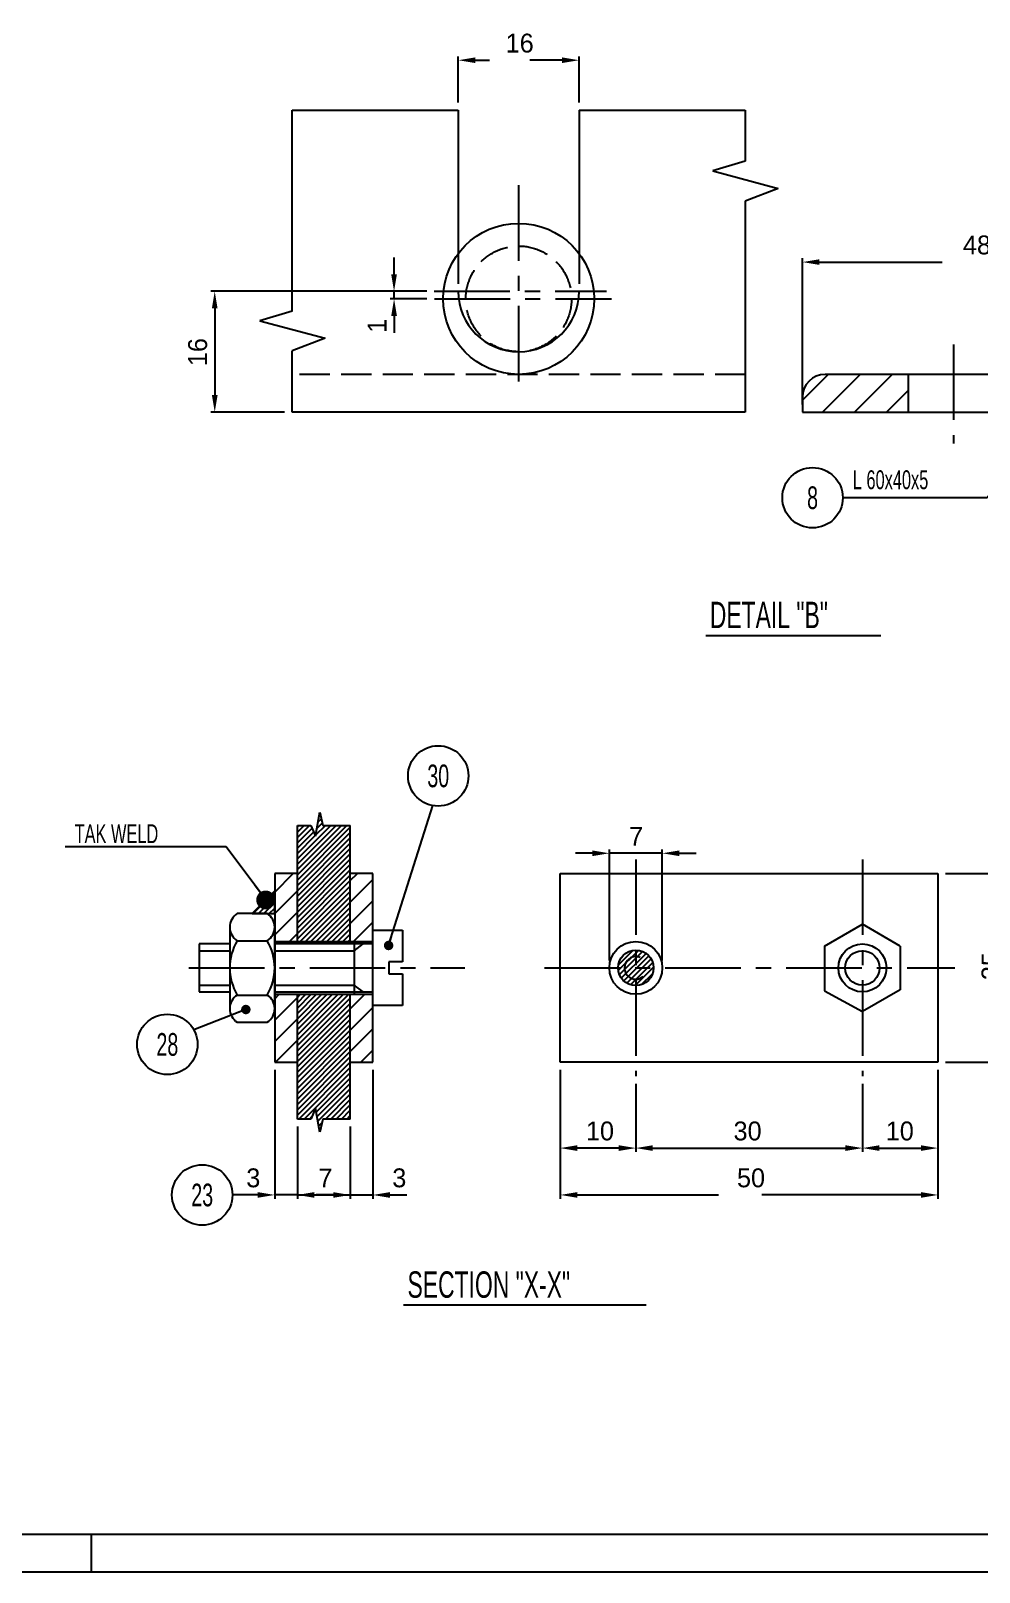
# Model space of a CAD drawing. Extents: x 0 to 8410, y 0 to 5940.
# Drawn here: x 2020 to 3276, y 0 to 2042 of the extents above; entities that cross this region are included whole.
import ezdxf
from ezdxf.enums import TextEntityAlignment as Align

# ---------------------------------------------------------------- set-up
doc = ezdxf.new("R2010")
doc.units = 0
doc.header["$LTSCALE"] = 10
doc.header["$MEASUREMENT"] = 0
doc.linetypes.add('ASSI', pattern=[16, 10, -2, 2, -2])
doc.linetypes.add('TRATTEGGIO', pattern=[5.5, 4, -1.5])
for name, color, linetype in [('P-126D', 7, 'Continuous'), ('P-2E91', 7, 'Continuous'), ('P-606E', 7, 'Continuous')]:
    doc.layers.add(name, color=color, linetype=linetype)
doc.dimstyles.new('PD10_0553N10101510_01_00411476260', dxfattribs={"dimscale": 10, "dimtxt": 2.5, "dimasz": 2.25, "dimexe": 0.4999999999999999, "dimexo": 0.9999999999999999, "dimgap": 0.9999999999999999, "dimtad": 1, "dimlfac": 0.1, "dimdsep": 46, "dimtxsty": 'Standard', "dimblk1": 'NONE', "dimblk2": 'NONE', "dimsah": 1, "dimcen": 0, "dimclrd": 6, "dimclre": 6, "dimclrt": 2, "dimazin": 2, "dimtfac": 1, "dimtdec": 4, "dimtmove": 0, "dimatfit": 3, "dimldrblk": 'DOT', "dimfxl": 0, "dimtvp": 0.9999999999999999, "dimtolj": 1, "dimtzin": 0, "dimarcsym": 0})
doc.dimstyles.new('PD10_0553N13131510_01_00411476260', dxfattribs={"dimscale": 10, "dimtxt": 2.5, "dimasz": 2.25, "dimexe": 0.4999999999999999, "dimexo": 0.9999999999999999, "dimgap": 0.9999999999999999, "dimtad": 1, "dimlfac": 0.1, "dimdsep": 46, "dimtxsty": 'Standard', "dimsah": 1, "dimcen": 0, "dimclrd": 6, "dimclre": 6, "dimclrt": 2, "dimazin": 2, "dimtfac": 1, "dimtdec": 4, "dimtmove": 0, "dimatfit": 3, "dimldrblk": 'DOT', "dimfxl": 0, "dimtvp": 0.9999999999999999, "dimtolj": 1, "dimtzin": 0, "dimarcsym": 0})
doc.dimstyles.get("Standard").update_dxf_attribs({"dimtxt": 0.18, "dimasz": 0.18, "dimexe": 0.18, "dimexo": 0.0625, "dimgap": 0.09, "dimtad": 0, "dimtih": 1, "dimtoh": 1, "dimdec": 4, "dimzin": 0, "dimdsep": 46, "dimtxsty": 'Standard', "dimcen": 0.09, "dimadec": 0, "dimazin": 0, "dimtfac": 1, "dimtdec": 4, "dimtofl": 0, "dimtmove": 0, "dimatfit": 3, "dimfxl": 0, "dimtolj": 1, "dimtzin": 0, "dimarcsym": 0})
pattern_1 = [(45, (-104224.1976885671, -17051.599836), (-3.535533905932737, 3.535533905932738), [])]
pattern_2 = [(45, (-104224.1976885671, -17051.599836), (-14.14213562373095, 14.14213562373095), [])]

# ---------------------------------------------------------------- blocks, each defined once
blk = doc.blocks.new('*D8')
at = {"layer": 'Defpoints', "color": 0, "linetype": 'Continuous'}
for p in [(3521.466055638113, 1735.233199816706), (3521.466055638113, 1586.483369515809), (3041.466055638113, 1536.483369515809)]:
    blk.add_point(p, dxfattribs=at)
at = {"layer": 'P-126D', "color": 6, "linetype": 'Continuous', "lineweight": -2}
for p, q in [((3041.466055638113, 1546.483369515809), (3041.466055638113, 1740.233199816706)), ((3521.466055638113, 1596.483369515809), (3521.466055638113, 1740.233199816706)), ((3063.966055638113, 1735.233199816706), (3226.349221897242, 1735.233199816706)), ((3498.966055638113, 1735.233199816706), (3288.015919397254, 1735.233199816706))]:
    blk.add_line(p, q, dxfattribs=at)
at = {"layer": 'P-126D', "color": 6, "linetype": 'Continuous'}
for points in [[(3063.966055638113, 1738.983199816706), (3063.966055638113, 1731.483199816706), (3041.466055638113, 1735.233199816706)], [(3498.966055638113, 1738.983199816706), (3498.966055638113, 1731.483199816706), (3521.466055638113, 1735.233199816706)]]:
    blk.add_solid(points, dxfattribs=at)
at = {"layer": 'P-126D', "color": 2, "linetype": 'Continuous', "insert": (3272.583493476515, 1757.733199816706), "char_height": 25, "attachment_point": 5, "rotation": 0.057295779513082}
blk.add_mtext('\\A1;48', dxfattribs=at)
blk = doc.blocks.new('_Dot')
at = {"color": 0, "linetype": 'ByBlock', "lineweight": -2}
blk.add_line((-0.5, 0), (-1, 0), dxfattribs=at)
at = {"color": 0, "linetype": 'ByBlock', "const_width": 0.5}
blk.add_lwpolyline([(-0.25, 0, 1), (0.25, 0, 1)], format="xyb", close=True, dxfattribs=at)
blk = doc.blocks.new('*D16')
at = {"layer": 'Defpoints', "color": 0, "linetype": 'Continuous'}
for p in [(2500.826945489112, 1696.48336951582), (2554.112281998008, 1696.48336951582), (2554.371827372917, 1686.48336951582)]:
    blk.add_point(p, dxfattribs=at)
at = {"layer": 'P-126D', "color": 6, "linetype": 'Continuous', "lineweight": -2}
for p, q in [((2500.826945489112, 1718.98336951582), (2500.826945489112, 1741.48336951582)), ((2544.112281998008, 1696.48336951582), (2495.826945489112, 1696.48336951582)), ((2500.826945489112, 1686.48336951582), (2500.826945489112, 1696.48336951582)), ((2544.371827372917, 1686.48336951582), (2495.826945489112, 1686.48336951582)), ((2500.826945489112, 1663.98336951582), (2500.826945489112, 1641.48336951582))]:
    blk.add_line(p, q, dxfattribs=at)
at = {"layer": 'P-126D', "color": 6, "linetype": 'Continuous'}
for points in [[(2497.076945489112, 1718.98336951582), (2504.576945489112, 1718.98336951582), (2500.826945489112, 1696.48336951582)], [(2497.076945489112, 1663.98336951582), (2504.576945489112, 1663.98336951582), (2500.826945489112, 1686.48336951582)]]:
    blk.add_solid(points, dxfattribs=at)
at = {"layer": 'P-126D', "color": 2, "linetype": 'Continuous', "insert": (2478.326945489112, 1650.856156693819), "char_height": 25, "attachment_point": 5, "rotation": 89.99999846476551}
blk.add_mtext('\\A1;1', dxfattribs=at)
blk = doc.blocks.new('*D17')
at = {"layer": 'Defpoints', "color": 0, "linetype": 'Continuous'}
for p in [(2745.795408447419, 2002.595170960816), (2585.795408447419, 1936.48336951582), (2745.795408447419, 1936.48336951582)]:
    blk.add_point(p, dxfattribs=at)
at = {"layer": 'P-126D', "color": 6, "linetype": 'Continuous', "lineweight": -2}
for p, q in [((2585.795408447419, 1946.48336951582), (2585.795408447419, 2007.595170960816)), ((2608.295408447419, 2002.595170960816), (2627.148490592651, 2002.595170960816)), ((2723.295408447419, 2002.595170960816), (2680.481850592662, 2002.595170960816)), ((2745.795408447419, 1946.48336951582), (2745.795408447419, 2007.595170960816))]:
    blk.add_line(p, q, dxfattribs=at)
at = {"layer": 'P-126D', "color": 6, "linetype": 'Continuous'}
for points in [[(2608.295408447419, 2006.345170960816), (2608.295408447419, 1998.845170960816), (2585.795408447419, 2002.595170960816)], [(2723.295408447419, 2006.345170960816), (2723.295408447419, 1998.845170960816), (2745.795408447419, 2002.595170960816)]]:
    blk.add_solid(points, dxfattribs=at)
at = {"layer": 'P-126D', "color": 2, "linetype": 'Continuous', "insert": (2667.132759255313, 2025.095170960816), "char_height": 25, "attachment_point": 5, "rotation": 0.057295779513082}
blk.add_mtext('\\A1;16', dxfattribs=at)
blk = doc.blocks.new('*D18')
at = {"layer": 'Defpoints', "color": 0, "linetype": 'Continuous'}
for p in [(2554.112281998008, 1696.48336951582), (2263.381158347518, 1536.48336951582), (2365.795408447419, 1536.48336951582)]:
    blk.add_point(p, dxfattribs=at)
at = {"layer": 'P-126D', "color": 6, "linetype": 'Continuous', "lineweight": -2}
for p, q in [((2544.112281998008, 1696.48336951582), (2258.381158347518, 1696.48336951582)), ((2263.381158347518, 1673.98336951582), (2263.381158347518, 1558.98336951582)), ((2355.795408447419, 1536.48336951582), (2258.381158347518, 1536.48336951582))]:
    blk.add_line(p, q, dxfattribs=at)
at = {"layer": 'P-126D', "color": 6, "linetype": 'Continuous'}
for points in [[(2259.631158347518, 1673.98336951582), (2267.131158347518, 1673.98336951582), (2263.381158347518, 1696.48336951582)], [(2259.631158347518, 1558.98336951582), (2267.131158347518, 1558.98336951582), (2263.381158347518, 1536.48336951582)]]:
    blk.add_solid(points, dxfattribs=at)
at = {"layer": 'P-126D', "color": 2, "linetype": 'Continuous', "insert": (2240.881158347518, 1615.960221463818), "char_height": 25, "attachment_point": 5, "rotation": 89.99999846476551}
blk.add_mtext('\\A1;16', dxfattribs=at)
blk = doc.blocks.new('*D105')
at = {"layer": 'Defpoints', "color": 0, "linetype": 'Continuous'}
for p in [(2720.919306467607, 675.3649282240331), (3220.919306467607, 675.3649282240331), (3220.919306467607, 499.6233604482295)]:
    blk.add_point(p, dxfattribs=at)
at = {"layer": 'P-2E91', "color": 6, "linetype": 'Continuous', "lineweight": -2}
for p, q in [((2720.919306467607, 665.3649282240331), (2720.919306467607, 494.6233604482295)), ((3220.919306467607, 665.3649282240331), (3220.919306467607, 494.6233604482295)), ((2743.419306467607, 499.6233604482295), (2930.332201910907, 499.6233604482295)), ((3198.419306467607, 499.6233604482295), (2987.832230660919, 499.6233604482295))]:
    blk.add_line(p, q, dxfattribs=at)
at = {"layer": 'P-2E91', "color": 6, "linetype": 'Continuous'}
for points in [[(2743.419306467607, 503.3733604482295), (2743.419306467607, 495.8733604482295), (2720.919306467607, 499.6233604482295)], [(3198.419306467607, 503.3733604482295), (3198.419306467607, 495.8733604482295), (3220.919306467607, 499.6233604482295)]]:
    blk.add_solid(points, dxfattribs=at)
at = {"layer": 'P-2E91', "color": 2, "linetype": 'Continuous', "insert": (2973.441472033708, 522.1233604482331), "char_height": 25, "attachment_point": 5, "rotation": 0.057295779513082}
blk.add_mtext('\\A1;50', dxfattribs=at)
blk = doc.blocks.new('*D106')
at = {"layer": 'Defpoints', "color": 0, "linetype": 'Continuous'}
for p in [(3220.919306467607, 925.3649282240331), (3313.78405503332, 925.3649282240331), (3220.919306467607, 675.3649282240331)]:
    blk.add_point(p, dxfattribs=at)
at = {"layer": 'P-2E91', "color": 6, "linetype": 'Continuous', "lineweight": -2}
for p, q in [((3230.919306467607, 925.3649282240331), (3318.78405503332, 925.3649282240331)), ((3313.78405503332, 697.8649282240331), (3313.78405503332, 902.8649282240331)), ((3230.919306467607, 675.3649282240331), (3318.78405503332, 675.3649282240331))]:
    blk.add_line(p, q, dxfattribs=at)
at = {"layer": 'P-2E91', "color": 6, "linetype": 'Continuous'}
for points in [[(3310.03405503332, 902.8649282240331), (3317.53405503332, 902.8649282240331), (3313.78405503332, 925.3649282240331)], [(3310.03405503332, 697.8649282240331), (3317.53405503332, 697.8649282240331), (3313.78405503332, 675.3649282240331)]]:
    blk.add_solid(points, dxfattribs=at)
at = {"layer": 'P-2E91', "color": 2, "linetype": 'Continuous', "insert": (3291.284055033306, 802.6527181602323), "char_height": 25, "attachment_point": 5, "rotation": 89.99999846476551}
blk.add_mtext('\\A1;25', dxfattribs=at)
blk = doc.blocks.new('*D107')
at = {"layer": 'Defpoints', "color": 0, "linetype": 'Continuous'}
for p in [(2720.919306467607, 675.3649282240331), (2820.919306467607, 656.794640125212), (2720.919306467607, 561.7041596504023)]:
    blk.add_point(p, dxfattribs=at)
at = {"layer": 'P-2E91', "color": 6, "linetype": 'Continuous', "lineweight": -2}
for p, q in [((2720.919306467607, 665.3649282240331), (2720.919306467607, 556.7041596504023)), ((2820.919306467607, 646.794640125212), (2820.919306467607, 556.7041596504023)), ((2798.419306467607, 561.7041596504023), (2743.419306467607, 561.7041596504023))]:
    blk.add_line(p, q, dxfattribs=at)
at = {"layer": 'P-2E91', "color": 6, "linetype": 'Continuous'}
for points in [[(2743.419306467607, 565.4541596504023), (2743.419306467607, 557.9541596504023), (2720.919306467607, 561.7041596504023)], [(2798.419306467607, 565.4541596504023), (2798.419306467607, 557.9541596504023), (2820.919306467607, 561.7041596504023)]]:
    blk.add_solid(points, dxfattribs=at)
at = {"layer": 'P-2E91', "color": 2, "linetype": 'Continuous', "insert": (2773.446694368613, 584.2041596504023), "char_height": 25, "attachment_point": 5}
blk.add_mtext('\\A1;10', dxfattribs=at)
blk = doc.blocks.new('*D108')
at = {"layer": 'Defpoints', "color": 0, "linetype": 'Continuous'}
for p in [(3220.919306467607, 675.3649282240331), (3120.919306467607, 656.794640125212), (3220.919306467607, 561.7041596504023)]:
    blk.add_point(p, dxfattribs=at)
at = {"layer": 'P-2E91', "color": 6, "linetype": 'Continuous', "lineweight": -2}
for p, q in [((3220.919306467607, 665.3649282240331), (3220.919306467607, 556.7041596504023)), ((3120.919306467607, 646.794640125212), (3120.919306467607, 556.7041596504023)), ((3143.419306467607, 561.7041596504023), (3198.419306467607, 561.7041596504023))]:
    blk.add_line(p, q, dxfattribs=at)
at = {"layer": 'P-2E91', "color": 6, "linetype": 'Continuous'}
for points in [[(3143.419306467607, 565.4541596504023), (3143.419306467607, 557.9541596504023), (3120.919306467607, 561.7041596504023)], [(3198.419306467607, 565.4541596504023), (3198.419306467607, 557.9541596504023), (3220.919306467607, 561.7041596504023)]]:
    blk.add_solid(points, dxfattribs=at)
at = {"layer": 'P-2E91', "color": 2, "linetype": 'Continuous', "insert": (3170.406025794713, 584.2041596504023), "char_height": 25, "attachment_point": 5}
blk.add_mtext('\\A1;10', dxfattribs=at)
blk = doc.blocks.new('*D109')
at = {"layer": 'Defpoints', "color": 0, "linetype": 'Continuous'}
for p in [(2820.919306467607, 656.794640125212), (3120.919306467607, 656.794640125212), (3120.919306467607, 561.7041596504023)]:
    blk.add_point(p, dxfattribs=at)
at = {"layer": 'P-2E91', "color": 6, "linetype": 'Continuous', "lineweight": -2}
for p, q in [((2820.919306467607, 646.794640125212), (2820.919306467607, 556.7041596504023)), ((3120.919306467607, 646.794640125212), (3120.919306467607, 556.7041596504023)), ((2843.419306467607, 561.7041596504023), (3098.419306467607, 561.7041596504023))]:
    blk.add_line(p, q, dxfattribs=at)
at = {"layer": 'P-2E91', "color": 6, "linetype": 'Continuous'}
for points in [[(2843.419306467607, 565.4541596504023), (2843.419306467607, 557.9541596504023), (2820.919306467607, 561.7041596504023)], [(3098.419306467607, 565.4541596504023), (3098.419306467607, 557.9541596504023), (3120.919306467607, 561.7041596504023)]]:
    blk.add_solid(points, dxfattribs=at)
at = {"layer": 'P-2E91', "color": 2, "linetype": 'Continuous', "insert": (2968.896136177616, 584.2041596504023), "char_height": 25, "attachment_point": 5}
blk.add_mtext('\\A1;30', dxfattribs=at)
blk = doc.blocks.new('*D110')
at = {"layer": 'Defpoints', "color": 0, "linetype": 'Continuous'}
for p in [(2342.783483738414, 675.3649282240331), (2372.783483738414, 600.2141228900218), (2342.783483738414, 499.6233604482331)]:
    blk.add_point(p, dxfattribs=at)
at = {"layer": 'P-2E91', "color": 6, "linetype": 'Continuous', "lineweight": -2}
for p, q in [((2342.783483738414, 665.3649282240331), (2342.783483738414, 494.6233604482331)), ((2372.783483738414, 590.2141228900218), (2372.783483738414, 494.6233604482331)), ((2320.283483738414, 499.6233604482331), (2297.783483738414, 499.6233604482331)), ((2372.783483738414, 499.6233604482331), (2342.783483738414, 499.6233604482331)), ((2395.283483738414, 499.6233604482331), (2417.783483738414, 499.6233604482331))]:
    blk.add_line(p, q, dxfattribs=at)
at = {"layer": 'P-2E91', "color": 6, "linetype": 'Continuous'}
for points in [[(2320.283483738414, 503.3733604482331), (2320.283483738414, 495.8733604482331), (2342.783483738414, 499.6233604482331)], [(2395.283483738414, 503.3733604482331), (2395.283483738414, 495.8733604482331), (2372.783483738414, 499.6233604482331)]]:
    blk.add_solid(points, dxfattribs=at)
at = {"layer": 'P-2E91', "color": 2, "linetype": 'Continuous', "insert": (2314.429867800616, 522.1233604482331), "char_height": 25, "attachment_point": 5}
blk.add_mtext('\\A1;3', dxfattribs=at)
blk = doc.blocks.new('*D111')
at = {"layer": 'Defpoints', "color": 0, "linetype": 'Continuous'}
for p in [(2472.783483738414, 675.3649282240331), (2442.783483738414, 600.2141228900218), (2472.783483738414, 499.6233604482331)]:
    blk.add_point(p, dxfattribs=at)
at = {"layer": 'P-2E91', "color": 6, "linetype": 'Continuous', "lineweight": -2}
for p, q in [((2472.783483738414, 665.3649282240331), (2472.783483738414, 494.6233604482331)), ((2442.783483738414, 590.2141228900218), (2442.783483738414, 494.6233604482331)), ((2420.283483738414, 499.6233604482331), (2397.783483738414, 499.6233604482331)), ((2442.783483738414, 499.6233604482331), (2472.783483738414, 499.6233604482331)), ((2495.283483738414, 499.6233604482331), (2517.783483738414, 499.6233604482331))]:
    blk.add_line(p, q, dxfattribs=at)
at = {"layer": 'P-2E91', "color": 6, "linetype": 'Continuous'}
for points in [[(2420.283483738414, 503.3733604482331), (2420.283483738414, 495.8733604482331), (2442.783483738414, 499.6233604482331)], [(2495.283483738414, 503.3733604482331), (2495.283483738414, 495.8733604482331), (2472.783483738414, 499.6233604482331)]]:
    blk.add_solid(points, dxfattribs=at)
at = {"layer": 'P-2E91', "color": 2, "linetype": 'Continuous', "insert": (2507.73896392071, 522.1233604482331), "char_height": 25, "attachment_point": 5}
blk.add_mtext('\\A1;3', dxfattribs=at)
blk = doc.blocks.new('*D112')
at = {"layer": 'Defpoints', "color": 0, "linetype": 'Continuous'}
for p in [(2372.783483738414, 600.2141228900218), (2442.783483738414, 600.2141228900218), (2442.783483738414, 499.6233604482331)]:
    blk.add_point(p, dxfattribs=at)
at = {"layer": 'P-2E91', "color": 6, "linetype": 'Continuous', "lineweight": -2}
for p, q in [((2372.783483738414, 590.2141228900218), (2372.783483738414, 494.6233604482331)), ((2442.783483738414, 590.2141228900218), (2442.783483738414, 494.6233604482331)), ((2372.783483738414, 499.6233604482331), (2442.783483738414, 499.6233604482331))]:
    blk.add_line(p, q, dxfattribs=at)
at = {"layer": 'P-2E91', "color": 2, "linetype": 'Continuous', "insert": (2409.960525766917, 522.1233604482331), "char_height": 25, "attachment_point": 5}
blk.add_mtext('\\A1;7', dxfattribs=at)
blk = doc.blocks.new('_None')
blk = doc.blocks.new('*D113')
at = {"layer": 'Defpoints', "color": 0, "linetype": 'Continuous'}
for p in [(2785.919306467607, 952.16380718441), (2785.919306467607, 800.3649282240331), (2855.919306467607, 800.3649282240331)]:
    blk.add_point(p, dxfattribs=at)
at = {"layer": 'P-2E91', "color": 6, "linetype": 'Continuous', "lineweight": -2}
for p, q in [((2763.419306467607, 952.16380718441), (2740.919306467607, 952.16380718441)), ((2785.919306467607, 810.3649282240331), (2785.919306467607, 957.16380718441)), ((2855.919306467607, 952.16380718441), (2785.919306467607, 952.16380718441)), ((2855.919306467607, 810.3649282240331), (2855.919306467607, 957.16380718441)), ((2878.419306467607, 952.16380718441), (2900.919306467607, 952.16380718441))]:
    blk.add_line(p, q, dxfattribs=at)
at = {"layer": 'P-2E91', "color": 6, "linetype": 'Continuous'}
for points in [[(2763.419306467607, 955.91380718441), (2763.419306467607, 948.41380718441), (2785.919306467607, 952.16380718441)], [(2878.419306467607, 955.91380718441), (2878.419306467607, 948.41380718441), (2855.919306467607, 952.16380718441)]]:
    blk.add_solid(points, dxfattribs=at)
at = {"layer": 'P-2E91', "color": 2, "linetype": 'Continuous', "insert": (2821.391117863313, 974.66380718441), "char_height": 25, "attachment_point": 5, "rotation": 0.057295779513082}
blk.add_mtext('\\A1;7', dxfattribs=at)

msp = doc.modelspace()

# ---------------------------------------------------------------- hatches: boundary and pattern name
at = {"layer": 'P-126D', "linetype": 'Continuous'}
h = msp.add_hatch(dxfattribs=at)
h.set_pattern_fill('_U', color=6, scale=30, angle=45, style=0, pattern_type=0)
h.set_pattern_definition([(45, (-121682.9271080851, -20160.73670884938), (-21.21320343559642, 21.21320343559643), [])])
edge = h.paths.add_edge_path()
edge.add_line((3041.466055638113, 1536.483369515809), (3181.466055638113, 1536.483369515818))
edge.add_line((3181.466055638113, 1536.48336951582), (3181.466055638113, 1586.48336951581))
edge.add_line((3181.466055638113, 1586.483369515809), (3071.466055638113, 1586.483369515809))
edge.add_arc((3071.466055638113, 1556.483369515809), 30, 90, 180)
edge.add_line((3041.466055638113, 1556.483369515809), (3041.466055638113, 1536.483369515809))
at = {"layer": 'P-2E91', "linetype": 'Continuous'}
h = msp.add_hatch(dxfattribs=at)
h.set_pattern_fill('_U', color=6, scale=5, angle=45, style=0, pattern_type=0)
h.set_pattern_definition(pattern_1)
h.paths.add_polyline_path([(2442.783483738414, 835.3649282240331), (2372.783483738414, 835.3649282240331), (2372.783483738414, 989.059742581223), (2390.769848126511, 989.059742581223), (2396.948500788523, 974.8181374879132), (2402.651872476519, 1006.661962743521), (2406.454120267503, 989.059742581223), (2442.783483738414, 989.059742581223)])
h = msp.add_hatch(dxfattribs=at)
h.set_pattern_fill('_U', color=6, scale=20, angle=45, style=0, pattern_type=0)
h.set_pattern_definition(pattern_2)
h.paths.add_polyline_path([(2372.783483738414, 925.3649282240331), (2372.783483738414, 835.3649282240331), (2342.783483738414, 835.3649282240331), (2342.783483738414, 925.3649282240331)])
h = msp.add_hatch(dxfattribs=at)
h.set_pattern_fill('_U', color=6, scale=20, angle=45, style=0, pattern_type=0)
h.set_pattern_definition(pattern_2)
h.paths.add_polyline_path([(2442.783483738414, 835.3649282240331), (2472.783483738414, 835.3649282240331), (2472.783483738414, 925.3649282240331), (2442.783483738414, 925.3649282240331)])
h = msp.add_hatch(dxfattribs=at)
h.set_pattern_fill('_U', color=6, scale=5, angle=45, style=0, pattern_type=0)
h.set_pattern_definition(pattern_1)
h.paths.add_polyline_path([(2342.783483738414, 872.3149282240338), (2342.783483738414, 902.3149282240338), (2312.783483738414, 872.3149282240338)])
h = msp.add_hatch(dxfattribs=at)
h.set_pattern_fill('_U', color=6, scale=5, angle=45, style=0, pattern_type=0)
h.set_pattern_definition(pattern_1)
edge = h.paths.add_edge_path()
edge.add_arc((2820.919306467607, 800.3649282240331), 23.50000000000364, 0, 360)
h = msp.add_hatch(dxfattribs=at)
h.set_pattern_fill('_U', color=6, scale=20, angle=45, style=0, pattern_type=0)
h.set_pattern_definition(pattern_2)
h.paths.add_polyline_path([(2342.783483738414, 765.3649282240331), (2372.783483738414, 765.3649282240331), (2372.783483738414, 675.3649282240331), (2342.783483738414, 675.3649282240331)])
h = msp.add_hatch(dxfattribs=at)
h.set_pattern_fill('_U', color=6, scale=5, angle=45, style=0, pattern_type=0)
h.set_pattern_definition(pattern_1)
h.paths.add_polyline_path([(2390.769848126511, 600.2141228900218), (2372.783483738414, 600.2141228900218), (2372.783483738414, 765.3649282240331), (2442.783483738414, 765.3649282240331), (2442.783483738414, 600.2141228900218), (2406.454120267503, 600.2141228900218), (2402.651872476519, 582.6119027277236), (2396.948500788523, 614.4557279833243)])
h = msp.add_hatch(dxfattribs=at)
h.set_pattern_fill('_U', color=6, scale=20, angle=45, style=0, pattern_type=0)
h.set_pattern_definition(pattern_2)
h.paths.add_polyline_path([(2442.783483738414, 675.3649282240331), (2442.783483738414, 765.3649282240331), (2472.783483738414, 765.3649282240331), (2472.783483738414, 675.3649282240331)])

# ---------------------------------------------------------------- linework, layer by layer
at = {"layer": 'P-126D', "color": 6, "linetype": 'Continuous'}
for p, q in [((2365.795408447419, 1670.356320629809), (2365.795408447419, 1936.48336951582)), ((2965.795408447419, 1936.48336951582), (2965.795408447419, 1868.77377187982)), ((2965.795408447419, 1868.77377187982), (2923.088234347917, 1855.889521798832)), ((2923.088234347917, 1855.889521798832), (3009.412709891723, 1832.697871652832)), ((3009.412709891723, 1832.697871652832), (2965.795408447419, 1815.948346546818)), ((2965.795408447419, 1815.948346546818), (2965.795408447419, 1536.48336951582)), ((2365.795408447419, 1670.356320629809), (2323.088234347917, 1657.472070548818)), ((2323.088234347917, 1657.472070548818), (2409.412709891723, 1634.280420402818)), ((2409.412709891723, 1634.280420402818), (2365.795408447419, 1617.530895296819)), ((2365.795408447419, 1536.48336951582), (2365.795408447419, 1617.530895296819))]:
    msp.add_line(p, q, dxfattribs=at)
at = {"layer": 'P-126D', "color": 4, "linetype": 'Continuous'}
for p, q in [((2365.795408447419, 1936.48336951582), (2585.795408447419, 1936.48336951582)), ((2585.795408447419, 1936.48336951582), (2585.795408447419, 1746.48336951582)), ((2745.795408447419, 1936.48336951582), (2965.795408447419, 1936.48336951582)), ((2745.795408447419, 1936.48336951582), (2745.795408447419, 1746.48336951582)), ((3531.466055638113, 1586.483369515809), (3071.466055638113, 1586.483369515809)), ((3181.466055638113, 1586.483369515809), (3181.466055638113, 1536.48336951582)), ((3041.466055638113, 1556.483369515809), (3041.466055638113, 1536.483369515809)), ((2965.795408447419, 1536.48336951582), (2365.795408447419, 1536.48336951582)), ((3041.466055638113, 1536.483369515809), (3641.466055638113, 1536.48336951582))]:
    msp.add_line(p, q, dxfattribs=at)
at = {"layer": 'P-126D', "color": 6, "linetype": 'ASSI'}
for p, q in [((2665.795408447419, 1837.065703473829), (2665.795408447419, 1558.533580902807)), ((2554.112281998008, 1696.48336951582), (2782.258138279416, 1696.48336951582)), ((2554.371827372917, 1686.48336951582), (2788.723291121816, 1686.48336951582)), ((3241.466055638113, 1626.099655733829), (3241.466055638113, 1494.847497363819))]:
    msp.add_line(p, q, dxfattribs=at)
at = {"layer": 'P-126D', "color": 6, "linetype": 'TRATTEGGIO'}
for p, q in [((2585.795408447419, 1746.48336951582), (2585.795408447419, 1696.48336951582)), ((2745.795408447419, 1746.48336951582), (2745.795408447419, 1696.48336951582)), ((2965.795408447419, 1586.48336951582), (2365.795408447419, 1586.48336951582))]:
    msp.add_line(p, q, dxfattribs=at)
at = {"layer": 'P-126D', "color": 2, "linetype": 'Continuous'}
msp.add_line((3145.157418420917, 1240.390227571828), (2913.769888613911, 1240.390227571828), dxfattribs=at)
at = {"layer": 'P-126D', "color": 4, "linetype": 'Continuous'}
for centre, radius in [((2665.795408447419, 1686.48336951582), 100), ((3054.915586288218, 1423.116362698831), 40)]:
    msp.add_circle(centre, radius, dxfattribs=at)
at = {"layer": 'P-126D', "color": 6, "linetype": 'TRATTEGGIO'}
msp.add_circle((2665.795408447419, 1686.48336951582), 70, dxfattribs=at)
at = {"layer": 'P-126D', "color": 6, "linetype": 'Continuous'}
msp.add_arc((2665.795408447419, 1696.48336951582), 80, 180, 0, dxfattribs=at)
at = {"layer": 'P-126D', "color": 4, "linetype": 'Continuous'}
msp.add_arc((3071.466055638113, 1556.483369515809), 30, 90, 180, dxfattribs=at)
at = {"layer": 'P-2E91', "color": 6, "linetype": 'Continuous'}
for p, q in [((2396.948500788523, 974.8181374879132), (2402.651872476519, 1006.661962743521)), ((2402.651872476519, 1006.661962743521), (2406.454120267503, 989.059742581223)), ((2372.783483738414, 989.059742581223), (2390.769848126511, 989.059742581223)), ((2390.769848126511, 989.059742581223), (2396.948500788523, 974.8181374879132)), ((2406.454120267503, 989.059742581223), (2442.783483738414, 989.059742581223)), ((2242.783483738414, 823.1190948907024), (2283.283483738414, 823.1190948907024)), ((2342.783483738414, 823.1190948907024), (2447.783483738414, 823.1190948907024)), ((2447.783483738414, 835.3649282240331), (2447.783483738414, 765.3649282240331)), ((2447.783483738414, 823.1190948907024), (2459.826820287519, 832.1149282240222)), ((2242.783483738414, 777.6107615573637), (2283.283483738414, 777.6107615573637)), ((2342.783483738414, 777.6107615573637), (2447.783483738414, 777.6107615573637)), ((2459.826820287519, 768.614928224044), (2447.783483738414, 777.6107615573637)), ((2396.948500788523, 614.4557279833243), (2390.769848126511, 600.2141228900218)), ((2402.651872476519, 582.6119027277236), (2396.948500788523, 614.4557279833243)), ((2390.769848126511, 600.2141228900218), (2372.783483738414, 600.2141228900218)), ((2406.454120267503, 600.2141228900218), (2402.651872476519, 582.6119027277236)), ((2442.783483738414, 600.2141228900218), (2406.454120267503, 600.2141228900218)), ((2304.450638587718, 499.6233604482331), (2286.799458146226, 499.6233604482331))]:
    msp.add_line(p, q, dxfattribs=at)
at = {"layer": 'P-2E91', "color": 4, "linetype": 'Continuous'}
for p, q in [((2372.783483738414, 835.3649282240331), (2372.783483738414, 989.059742581223)), ((2442.783483738414, 835.3649282240331), (2442.783483738414, 989.059742581223)), ((2342.783483738414, 925.3649282240331), (2342.783483738414, 675.3649282240331)), ((2372.783483738414, 925.3649282240331), (2342.783483738414, 925.3649282240331)), ((2472.783483738414, 925.3649282240331), (2442.783483738414, 925.3649282240331)), ((2472.783483738414, 675.3649282240331), (2472.783483738414, 925.3649282240331)), ((2720.919306467607, 675.3649282240331), (2720.919306467607, 925.3649282240331)), ((2720.919306467607, 925.3649282240331), (3220.919306467607, 925.3649282240331)), ((3220.919306467607, 925.3649282240331), (3220.919306467607, 675.3649282240331)), ((2342.783483738414, 902.3149282240338), (2312.783483738414, 872.3149282240338)), ((2342.783483738414, 872.3149282240338), (2342.783483738414, 902.3149282240338)), ((2332.866817071699, 872.3149282240338), (2293.2001504051, 872.3149282240338)), ((2312.783483738414, 872.3149282240338), (2342.783483738414, 872.3149282240338)), ((3070.919306467607, 829.234928224032), (3120.919306467607, 858.0999282240336)), ((3170.919306467607, 829.234928224032), (3120.919306467607, 858.0999282240336)), ((2283.283483738414, 854.3274282240345), (2283.283483738414, 746.4024282240316)), ((2342.783483738414, 746.4024282240316), (2342.783483738414, 854.3274282240345)), ((2472.783483738414, 850.3649282240331), (2511.7834837384, 850.3649282240331)), ((2511.7834837384, 850.3649282240331), (2511.7834837384, 808.3649282240331)), ((2242.783483738414, 832.1149282240222), (2242.783483738414, 768.6149282240222)), ((2283.283483738414, 832.1149282240222), (2242.783483738414, 832.1149282240222)), ((2293.2001504051, 836.3399282240316), (2332.866817071699, 836.3399282240316)), ((2342.783483738414, 835.3649282240331), (2472.783483738414, 835.3649282240331)), ((2472.783483738414, 832.1149282240222), (2342.783483738414, 832.1149282240331)), ((3070.919306467607, 829.234928224032), (3070.919306467607, 770.1490281982224)), ((3170.919306467607, 829.234928224032), (3170.919306467607, 771.4949282240304)), ((2493.783483738414, 808.3649282240331), (2493.783483738414, 792.3649282240331)), ((2511.7834837384, 808.3649282240331), (2493.783483738414, 808.3649282240331)), ((2493.783483738414, 792.3649282240331), (2511.7834837384, 792.3649282240331)), ((2511.7834837384, 792.3649282240331), (2511.7834837384, 750.3649282240331)), ((2242.783483738414, 768.6149282240222), (2283.283483738414, 768.6149282240222)), ((2293.2001504051, 764.3899282240309), (2332.866817071699, 764.3899282240309)), ((2342.783483738414, 768.6149282240331), (2472.783483738414, 768.6149282240222)), ((2342.783483738414, 765.3649282240331), (2472.783483738414, 765.3649282240331)), ((2372.783483738414, 600.2141228900218), (2372.783483738414, 765.3649282240331)), ((2442.783483738414, 600.2141228900218), (2442.783483738414, 765.3649282240331)), ((3070.919306467607, 770.1490281982224), (3120.919306467607, 742.6299282240216)), ((3170.919306467607, 771.4949282240304), (3120.919306467607, 742.6299282240216)), ((2511.7834837384, 750.3649282240331), (2472.783483738414, 750.3649282240331)), ((2293.2001504051, 728.4149282240323), (2332.866817071699, 728.4149282240323)), ((2342.783483738414, 675.3649282240331), (2372.783483738414, 675.3649282240331)), ((2442.783483738414, 675.3649282240331), (2472.783483738414, 675.3649282240331)), ((3220.919306467607, 675.3649282240331), (2720.919306467607, 675.3649282240331))]:
    msp.add_line(p, q, dxfattribs=at)
at = {"layer": 'P-2E91', "color": 6, "linetype": 'ASSI'}
for p, q in [((2820.919306467607, 943.9778084892205), (2820.919306467607, 656.794640125212)), ((3120.919306467607, 943.9778084892205), (3120.919306467607, 656.794640125212)), ((2229.23281250571, 800.3649282240331), (2594.725592197501, 800.3649282240331)), ((2699.971199899606, 800.3649282240331), (3243.150224226018, 800.3649282240331))]:
    msp.add_line(p, q, dxfattribs=at)
at = {"layer": 'P-2E91', "color": 2, "linetype": 'Continuous'}
msp.add_line((2834.807384167812, 353.4367852674113), (2513.470957344514, 353.4367852674113), dxfattribs=at)
at = {"layer": 'P-2E91', "color": 4, "linetype": 'Continuous'}
for centre, radius in [((2559.298979891813, 1054.682034787242), 40), ((2820.919306467607, 800.3649282240331), 35), ((2820.919306467607, 800.3649282240331), 23.50000000000364), ((3120.919306467607, 800.3649282240331), 31.75000000001091), ((2200.668576364711, 699.0278171812315), 40), ((2246.799458146226, 499.6233604482331), 40)]:
    msp.add_circle(centre, radius, dxfattribs=at)
at = {"layer": 'P-2E91', "color": 6, "linetype": 'Continuous'}
msp.add_circle((3120.919306467607, 800.3649282240331), 22.75416666670935, dxfattribs=at)
at = {"layer": 'P-2E91', "color": 4, "linetype": 'Continuous'}
for centre, radius, start, end in [((2304.555270328114, 854.3274282240345), 21.27178658965682, 122.2633321569692, 237.7366678430308), ((2321.511697148817, 854.3274282240345), 21.27178658959078, 302.2633321561529, 57.73666784384709), ((2353.495630096921, 800.3649282240331), 70.21214635848787, 149.1777938657565, 210.8222061342435), ((2272.571337379908, 800.3649282240331), 70.21214635847342, 329.1777938657565, 30.82220613424353), ((2304.555270328114, 746.4024282240316), 21.27178658965682, 122.2633321569692, 237.7366678430308), ((2321.511697148817, 746.4024282240316), 21.27178658959078, 302.2633321561529, 57.73666784384709)]:
    msp.add_arc(centre, radius, start, end, dxfattribs=at)
at = {"layer": 'P-2E91', "color": 6, "linetype": 'Continuous'}
msp.add_arc((2820.919306467607, 800.3649282240331), 15.00000000001184, 67.77061072762268, 311.1760860041967, dxfattribs=at)
at = {"layer": 'P-606E', "color": 3, "linetype": 'Continuous'}
msp.add_line((8360, 50), (50, 50), dxfattribs=at)
at = {"layer": 'P-606E', "color": 6, "linetype": 'Continuous'}
for p, q in [((2100, 0), (2100, 50)), ((8410, 0), (0, 0))]:
    msp.add_line(p, q, dxfattribs=at)

# ---------------------------------------------------------------- texts
at = {"layer": 'P-126D', "color": 2, "linetype": 'Continuous', "width": 0.648}
for s, height, p in [('L 60x40x5', 25, (3108.194348566103, 1434.416543840129)), ('DETAIL "B"', 35, (2918.898862613903, 1250.394695571831))]:
    msp.add_text(s, height=height, dxfattribs=at).set_placement(p)
msp.add_text('8', height=30, dxfattribs=at).set_placement((3054.915588288204, 1423.116362698831), align=Align.MIDDLE_CENTER)
at = {"layer": 'P-2E91', "color": 2, "linetype": 'Continuous', "width": 0.648}
for s, p in [('30', (2559.298981891814, 1054.682034787242)), ('28', (2200.668578364712, 699.0278171812315)), ('23', (2246.799460146212, 499.6233604482331))]:
    msp.add_text(s, height=30, dxfattribs=at).set_placement(p, align=Align.MIDDLE_CENTER)
for s, height, p in [('TAK WELD', 25, (2077.882256047218, 965.6194200475329)), ('SECTION "X-X"', 35, (2518.599931344506, 363.4412532674141))]:
    msp.add_text(s, height=height, dxfattribs=at).set_placement(p)

# ---------------------------------------------------------------- dimensions: what is measured, and where the dimension line sits
at = {"layer": 'P-126D', "linetype": 'Continuous'}
for base, p1, p2, picture, middle in [((2745.795408447419, 2002.595170960816), (2585.795408447419, 1936.48336951582), (2745.795408447419, 1936.48336951582), '*D17', (2667.132759255313, 2025.095170960816)), ((3521.466055638113, 1735.233199816706), (3041.466055638113, 1536.483369515809), (3521.466055638113, 1586.483369515809), '*D8', (3272.583493476515, 1757.733199816706))]:
    dim = msp.add_linear_dim(base=base, p1=p1, p2=p2, dimstyle='PD10_0553N13131510_01_00411476260', override={"dimtmove": 2}, dxfattribs=at)
    dim.commit()
    dim.dimension.update_dxf_attribs({"geometry": picture, "text_midpoint": middle, "dimtype": 160, "text_rotation": 0.05729577951308201})
for base, p1, p2, picture, middle in [((2500.826945489112, 1696.48336951582), (2554.371827372917, 1686.48336951582), (2554.112281998008, 1696.48336951582), '*D16', (2478.326945489112, 1650.856156693819)), ((2263.381158347518, 1536.48336951582), (2554.112281998008, 1696.48336951582), (2365.795408447419, 1536.48336951582), '*D18', (2240.881158347518, 1615.960221463818))]:
    dim = msp.add_linear_dim(base=base, p1=p1, p2=p2, angle=90, dimstyle='PD10_0553N13131510_01_00411476260', override={"dimtmove": 2}, dxfattribs=at)
    dim.commit()
    dim.dimension.update_dxf_attribs({"geometry": picture, "text_midpoint": middle, "dimtype": 160, "text_rotation": 89.99999846476551})
at = {"layer": 'P-2E91', "linetype": 'Continuous'}
dim = msp.add_linear_dim(base=(2785.919306467607, 952.16380718441), p1=(2855.919306467607, 800.3649282240331), p2=(2785.919306467607, 800.3649282240331), dimstyle='PD10_0553N13131510_01_00411476260', override={"dimtmove": 2}, dxfattribs=at)
dim.commit()
dim.dimension.update_dxf_attribs({"geometry": '*D113', "text_midpoint": (2821.391117863313, 974.66380718441), "dimtype": 160, "text_rotation": 0.05729577951308201})
for base, p1, p2, angle, picture, middle, dimtype, turn in [((3313.78405503332, 925.3649282240331), (3220.919306467607, 675.3649282240331), (3220.919306467607, 925.3649282240331), 90, '*D106', (3291.284055033306, 802.6527181602323), 160, 89.99999846476551), ((3220.919306467607, 499.6233604482295), (2720.919306467607, 675.3649282240331), (3220.919306467607, 675.3649282240331), 0, '*D105', (2973.441472033708, 522.1233604482331), 161, 0.05729577951308201)]:
    dim = msp.add_linear_dim(base=base, p1=p1, p2=p2, angle=angle, dimstyle='PD10_0553N13131510_01_00411476260', override={"dimtmove": 2}, dxfattribs=at)
    dim.commit()
    dim.dimension.update_dxf_attribs({"geometry": picture, "text_midpoint": middle, "dimtype": dimtype, "text_rotation": turn})
for base, p1, p2, dimstyle, picture, middle in [((2342.783483738414, 499.6233604482331), (2372.783483738414, 600.2141228900218), (2342.783483738414, 675.3649282240331), 'PD10_0553N13131510_01_00411476260', '*D110', (2314.429867800616, 522.1233604482331)), ((2472.783483738414, 499.6233604482331), (2442.783483738414, 600.2141228900218), (2472.783483738414, 675.3649282240331), 'PD10_0553N13131510_01_00411476260', '*D111', (2507.73896392071, 522.1233604482331)), ((2720.919306467607, 561.7041596504023), (2820.919306467607, 656.794640125212), (2720.919306467607, 675.3649282240331), 'PD10_0553N13131510_01_00411476260', '*D107', (2773.446694368613, 584.2041596504023)), ((3220.919306467607, 561.7041596504023), (3120.919306467607, 656.794640125212), (3220.919306467607, 675.3649282240331), 'PD10_0553N13131510_01_00411476260', '*D108', (3170.406025794713, 584.2041596504023)), ((3120.919306467607, 561.7041596504023), (2820.919306467607, 656.794640125212), (3120.919306467607, 656.794640125212), 'PD10_0553N13131510_01_00411476260', '*D109', (2968.896136177616, 584.2041596504023)), ((2442.783483738414, 499.6233604482331), (2372.783483738414, 600.2141228900218), (2442.783483738414, 600.2141228900218), 'PD10_0553N10101510_01_00411476260', '*D112', (2409.960525766917, 522.1233604482331))]:
    dim = msp.add_linear_dim(base=base, p1=p1, p2=p2, dimstyle=dimstyle, override={"dimtmove": 2}, dxfattribs=at)
    dim.commit()
    dim.dimension.update_dxf_attribs({"geometry": picture, "text_midpoint": middle, "dimtype": 160})

# ---------------------------------------------------------------- leaders
at = {"layer": 'P-126D'}
msp.add_leader([(3383.344712345614, 1553.450425286817), (3286.141481129715, 1423.116362698831), (3094.915586288218, 1423.116362698831)], dimstyle='Standard', override={"dimscale": 10, "dimasz": 1.25, "dimclrd": 6, "dimldrblk": 'Dot'}, dxfattribs=at)
at = {"layer": 'P-2E91', "linetype": 'Continuous'}
for points, override in [([(2493.577879160512, 830.0674449412218), (2552.271877706124, 1015.304124293263)], {"dimasz": 1.25}), ([(2330.828884418414, 890.3603289039711), (2278.557182358709, 960.844079372222), (2065.555398792407, 960.844079372222)], {"dimasz": 2.5}), ([(2304.590073152503, 745.2461461822204), (2235.748661918915, 718.2472760057935)], {"dimasz": 1.25})]:
    msp.add_leader(points, dimstyle='PD10_0553N13131510_01_00411476260', override=override, dxfattribs=at)

doc.saveas('drawing.dxf')
